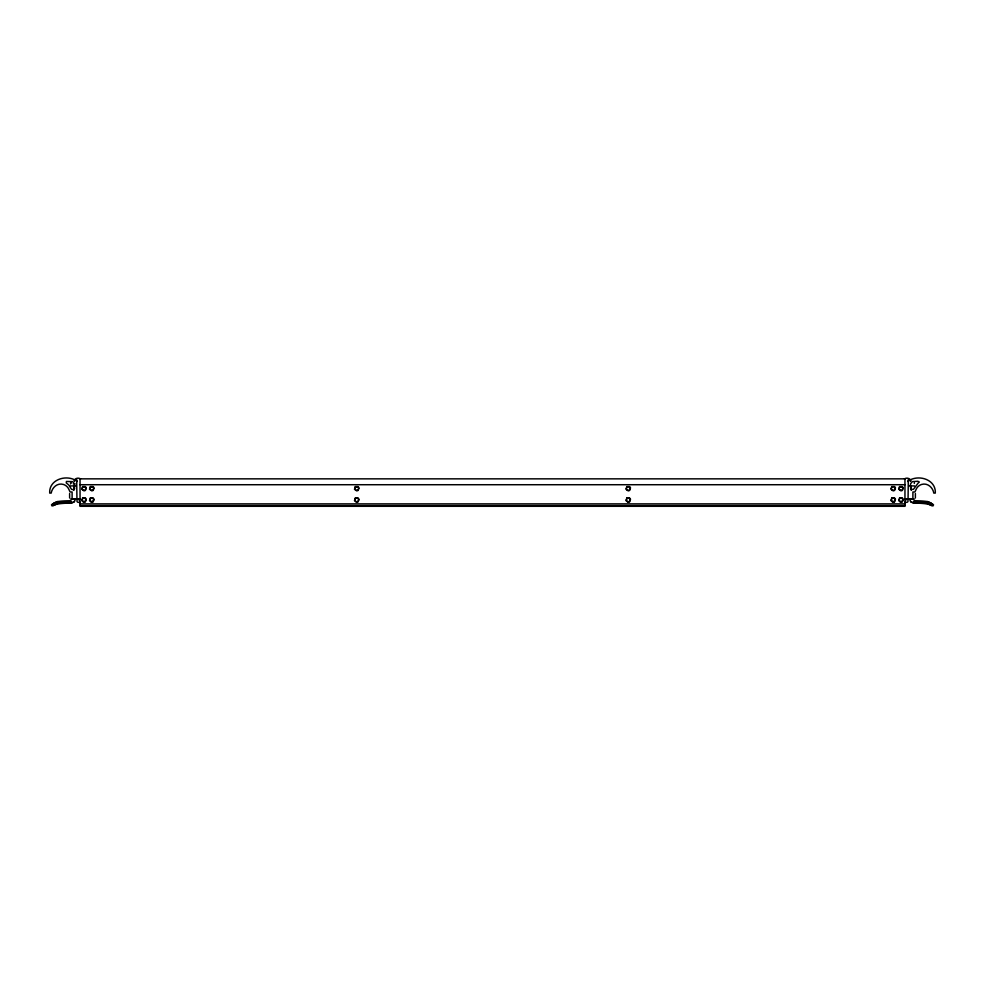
<?xml version="1.0" encoding="UTF-8"?>
<svg xmlns="http://www.w3.org/2000/svg" width="985" height="985" viewBox="0 0 985 985"><rect width="100%" height="100%" fill="white"/><g stroke="black" fill="none" stroke-linecap="round" stroke-linejoin="round"><path stroke-width="1.48" d="M914.375 482.748L914.289 483.45M76.941 481.603L76.707 479.584C71.806 482.453 75.882 476.112 80.585 478.845M80.044 498.742L79.329 499.69L77.95 499.087M76.707 480.655L76.941 499.223L72.102 499.223L72.102 491.971L70.07 491.971L68.741 489.065A8.816 8.816 0 0 0 63.372 484.435C57.364 482.662 52.18 487.452 51.183 493.103L49.706 493.091C48.893 480.951 63.028 475.053 73.641 479.338L74.614 481.406L75.168 479.584M75.094 500.121L73.875 502.252C66.561 503.877 58.792 502.572 51.909 505.859L51.479 504.812L52.39 504.049L57.733 501.451L71.117 501.242M80.044 498.706L78.603 499.654L78.135 498.976L70.477 499.05M85.005 501.611L86.003 499.887L85.005 498.176L83.035 498.188L82.05 499.9L83.035 501.611L85.005 501.611L83.035 501.599M92.787 501.611L93.772 499.887L92.787 498.176L90.805 498.188L89.82 499.9L90.805 501.611L92.787 501.611L90.805 501.599M894.208 501.611L895.193 499.887L894.208 498.176L892.225 498.188L891.24 499.9L892.225 501.611L894.208 501.611L892.225 501.599M901.977 501.611L902.962 499.887L901.977 498.176L900.007 498.188L899.009 499.9L900.007 501.611L901.977 501.611L900.007 501.599M904.415 478.845C909.118 476.112 913.193 482.453 908.293 479.584L908.059 481.603M74.515 501.39L71.622 503.064L58.152 503.286L53.091 505.761L53.387 504.64C51.392 500.799 69.307 501.254 71.314 501.23M77.286 499.087L76.941 500.946A1.379 1.379 0 0 0 78.32 502.325L80.044 502.325M907.05 499.087L905.671 499.69L904.956 498.742M75.069 483.844L73.235 483.844M80.044 484.719L904.956 484.719M70.477 485.925L75.87 485.925M909.13 485.925L914.523 485.925M914.523 499.05L906.865 498.976L906.397 499.654L904.956 498.706M904.956 502.325L906.68 502.325A1.379 1.379 0 0 0 908.059 500.946L907.714 499.087M80.044 503.877L904.956 503.877M80.044 505.613L904.956 505.613M913.883 501.242L927.267 501.451L932.61 504.049L933.521 504.812L933.091 505.859C926.208 502.572 918.439 503.877 911.125 502.252L909.906 500.121M913.686 501.23C915.693 501.254 933.608 500.799 931.613 504.64L931.909 505.761L926.848 503.286L913.378 503.064L910.485 501.39M908.293 480.655L908.059 499.223L912.898 499.223L912.898 491.971L914.93 491.971L916.259 489.065A8.816 8.816 0 0 1 921.628 484.435C927.636 482.662 932.82 487.452 933.817 493.103L935.294 493.091C936.107 480.951 921.972 475.053 911.359 479.338L910.386 481.406L909.832 479.584M915.385 493.559L915.385 497.979M911.26 485.925L911.26 490.296M73.74 485.925L73.74 490.296M69.615 493.559L69.615 497.979M70.723 482.318L70.649 483.709L70.723 482.318M918.956 482.022L913.489 489.299L910.682 489.471L910.485 483.93L912.307 481.628L917.946 481.259L918.956 482.022M74.515 488.856L73.801 489.84L71.511 489.299L68.704 484.891L66.266 482.97L66.426 481.468L72.693 481.628L74.515 483.93L74.515 488.856M83.035 486.775L82.05 488.498L83.035 490.21L85.005 490.198L86.003 488.486L85.005 486.775L83.035 486.787M90.805 486.775L89.82 488.498L90.805 490.21L92.787 490.198L93.772 488.486L92.787 486.775L90.805 486.787M355.757 486.799L354.772 488.511L355.757 490.222L357.74 490.222L358.725 488.511L357.74 486.799L355.757 486.799M355.757 498.201L354.772 499.912L355.757 501.624L357.74 501.611L358.725 499.9L357.74 498.201L355.757 498.201M627.273 486.799L626.288 488.511L627.273 490.222L629.255 490.222L630.24 488.511L629.255 486.799L627.273 486.799M627.273 498.201L626.288 499.912L627.273 501.624L629.255 501.611L630.24 499.9L629.255 498.201L627.273 498.201M892.225 486.775L891.24 488.498L892.225 490.21L894.208 490.198L895.193 488.486L894.208 486.775L892.225 486.787M900.007 486.775L899.009 488.498L900.007 490.21L901.977 490.198L902.962 488.486L901.977 486.775L900.007 486.787M82.617 486.59L81.755 489.25L84.02 490.899L85.412 490.444L86.286 487.772L85.412 486.59L82.617 486.59M90.386 486.59L89.524 489.25L91.79 490.899L93.193 490.444L94.055 487.772L93.193 486.59L90.386 486.59M82.617 497.979L81.755 500.651L84.02 502.301L85.412 501.845L86.286 499.173L85.412 497.979L82.617 497.979M90.386 497.979L89.524 500.651L91.79 502.301L93.193 501.845L94.055 499.173L93.193 497.979L90.386 497.979M355.339 486.602L354.477 489.262L356.742 490.912L358.146 490.456L359.008 487.797L358.146 486.602L355.339 486.602M355.339 498.004L354.477 500.663L356.742 502.313L358.146 501.858L359.008 499.198L358.146 498.004L355.339 498.004M626.854 486.602L625.992 489.262L628.258 490.912L629.661 490.456L630.523 487.797L629.661 486.602L626.854 486.602M626.854 498.004L625.992 500.663L628.258 502.313L629.661 501.858L630.523 499.198L629.661 498.004L626.854 498.004M891.807 486.59L890.945 489.25L893.21 490.899L894.614 490.444L895.476 487.772L894.614 486.59L891.807 486.59M899.576 486.59L898.714 489.25L900.979 490.899L902.383 490.444L903.245 487.772L902.383 486.59L899.576 486.59M891.807 497.979L890.945 500.651L893.21 502.301L894.614 501.845L895.476 499.173L894.614 497.979L891.807 497.979M899.576 497.979L898.714 500.651L900.979 502.301L902.383 501.845L903.245 499.173L902.383 497.979L899.576 497.979M904.956 478.845L80.044 478.845L80.044 506.302L904.956 506.302L904.956 478.845"/></g></svg>
